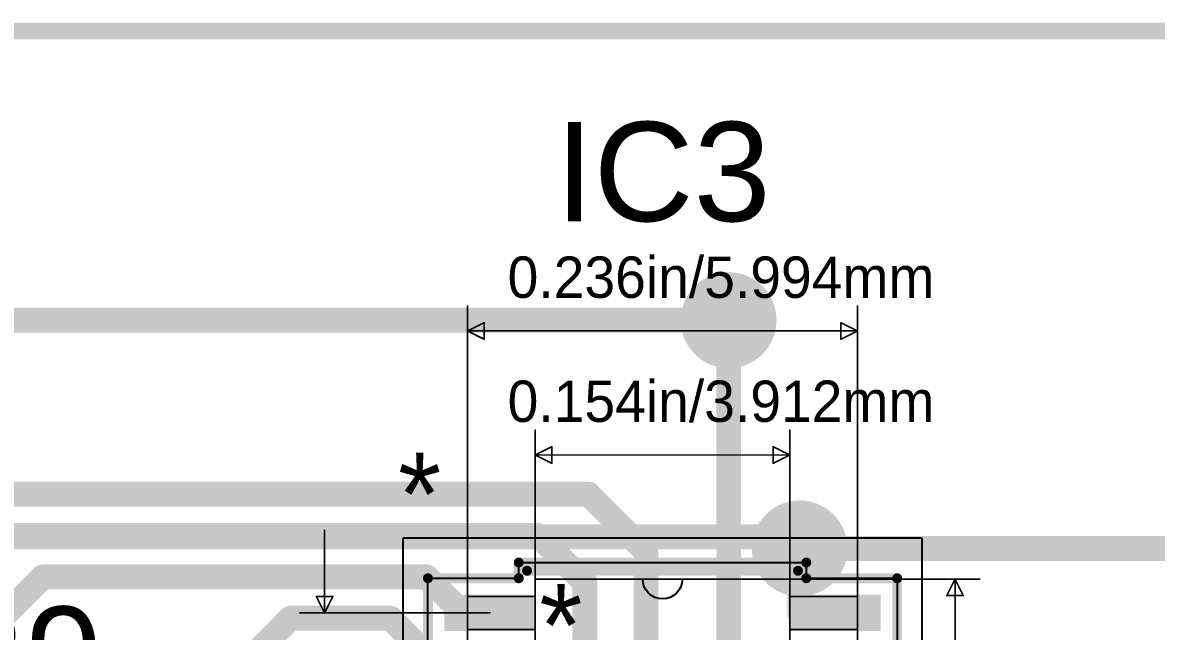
# Model space of a CAD drawing. Header units: millimetres. Extents: x 2.52 to 5.37, y 1.66 to 4.63.
# Drawn here: x 3.718 to 4.404, y 4.257 to 4.625 of the extents above; entities that cross this region are included whole.
import ezdxf

# ---------------------------------------------------------------- set-up
doc = ezdxf.new("R2010")
doc.units = ezdxf.units.MM
doc.header["$MEASUREMENT"] = 0
for name, color, linetype in [('BottomLayer', 5, 'Continuous'), ('BottomSolder', 6, 'Continuous'), ('Mechanical13', 56, 'Continuous'), ('Mechanical15', 56, 'Continuous'), ('Mechanical4', 56, 'Continuous'), ('Mechanical5', 56, 'Continuous'), ('Mechanical7', 56, 'Continuous'), ('TopLayer', 1, 'Continuous'), ('TopOverlay', 2, 'Continuous'), ('TopPaste', 8, 'Continuous'), ('TopSolder', 216, 'Continuous'), ('ViaHoleLayer', 16, 'Continuous')]:
    doc.layers.add(name, color=color, linetype=linetype)
doc.styles.add('Arial', font='arial.ttf', dxfattribs={"height": 0.2})

# ---------------------------------------------------------------- blocks, each defined once
blk = doc.blocks.new('SOIC14_SL_MCH_47')
at = {"layer": 'TopLayer'}
for points in [[(-0.132, 0.161), (-0.077, 0.161), (-0.077, 0.139), (-0.132, 0.139)], [(0.077, 0.161), (0.132, 0.161), (0.132, 0.139), (0.077, 0.139)]]:
    blk.add_hatch(color=1, dxfattribs=at).paths.add_polyline_path(points)
at = {"layer": 'TopPaste'}
for points in [[(-0.132, 0.161), (-0.077, 0.161), (-0.077, 0.139), (-0.132, 0.139)], [(0.077, 0.161), (0.132, 0.161), (0.132, 0.139), (0.077, 0.139)]]:
    blk.add_hatch(color=8, dxfattribs=at).paths.add_polyline_path(points)
at = {"layer": 'TopSolder'}
for points in [[(-0.132, 0.161), (-0.077, 0.161), (-0.077, 0.139), (-0.132, 0.139)], [(0.077, 0.161), (0.132, 0.161), (0.132, 0.139), (0.077, 0.139)]]:
    blk.add_hatch(color=216, dxfattribs=at).paths.add_polyline_path(points)
at = {"layer": 'Mechanical13', "const_width": 0.001}
for points in [[(-0.077, -0.1705), (-0.077, 0.1705)], [(-0.077, 0.1705), (0.077, 0.1705)], [(0.077, -0.1705), (0.077, 0.1705)], [(-0.118, 0.14), (-0.118, 0.16)], [(-0.118, 0.16), (-0.077, 0.16)], [(-0.077, 0.14), (-0.077, 0.16)], [(0.077, 0.16), (0.118, 0.16)], [(0.077, 0.14), (0.077, 0.16)], [(0.118, 0.14), (0.118, 0.16)], [(-0.118, 0.14), (-0.077, 0.14)], [(0.077, 0.14), (0.118, 0.14)]]:
    blk.add_lwpolyline(points, dxfattribs=at)
at = {"layer": 'Mechanical13', "const_width": 0.0005}
for points in [[(-0.07725, 0.1705, 1), (-0.07675, 0.1705, 1)], [(-0.07725, 0.1705, 1), (-0.07675, 0.1705, 1)], [(0.07675, 0.1705, 1), (0.07725, 0.1705, 1)], [(0.07675, 0.1705, 1), (0.07725, 0.1705, 1)], [(-0.11825, 0.16, 1), (-0.11775, 0.16, 1)], [(-0.11825, 0.16, 1), (-0.11775, 0.16, 1)], [(-0.07725, 0.16, 1), (-0.07675, 0.16, 1)], [(-0.07725, 0.16, 1), (-0.07675, 0.16, 1)], [(0.07675, 0.16, 1), (0.07725, 0.16, 1)], [(0.07675, 0.16, 1), (0.07725, 0.16, 1)], [(0.11775, 0.16, 1), (0.11825, 0.16, 1)], [(0.11775, 0.16, 1), (0.11825, 0.16, 1)], [(-0.11825, 0.14, 1), (-0.11775, 0.14, 1)], [(-0.11825, 0.14, 1), (-0.11775, 0.14, 1)], [(-0.07725, 0.14, 1), (-0.07675, 0.14, 1)], [(-0.07725, 0.14, 1), (-0.07675, 0.14, 1)], [(0.07675, 0.14, 1), (0.07725, 0.14, 1)], [(0.07675, 0.14, 1), (0.07725, 0.14, 1)], [(0.11775, 0.14, 1), (0.11825, 0.14, 1)], [(0.11775, 0.14, 1), (0.11825, 0.14, 1)]]:
    blk.add_lwpolyline(points, format="xyb", close=True, dxfattribs=at)
at = {"layer": 'Mechanical13'}
blk.add_lwpolyline([(0.012, 0.1705, -1), (-0.012, 0.1705)], format="xyb", dxfattribs=at)
for points in [[(-0.012, 0.1705, 1), (-0.012, 0.1705, 1)], [(0.012, 0.1705, 1), (0.012, 0.1705, 1)]]:
    blk.add_lwpolyline(points, format="xyb", close=True, dxfattribs=at)
at = {"layer": 'Mechanical15'}
for p, q in [((-0.087, 0.171), (-0.087, 0.1805)), ((-0.087, 0.1805), (0.087, 0.1805)), ((0.087, 0.1805), (0.087, 0.171)), ((-0.142, -0.171), (-0.142, 0.171)), ((-0.142, 0.171), (-0.087, 0.171)), ((0.087, 0.171), (0.142, 0.171)), ((0.142, 0.171), (0.142, -0.171))]:
    blk.add_line(p, q, dxfattribs=at)
at = {"layer": 'Mechanical15', "const_width": 0.006}
for points in [[(-0.087, 0.1805), (0.087, 0.1805)], [(-0.087, 0.171), (-0.087, 0.1805)], [(0.087, 0.171), (0.087, 0.1805)], [(-0.142, 0.171), (-0.087, 0.171)], [(-0.142, -0.171), (-0.142, 0.171)], [(0.087, 0.171), (0.142, 0.171)], [(0.142, -0.171), (0.142, 0.171)]]:
    blk.add_lwpolyline(points, dxfattribs=at)
at = {"layer": 'Mechanical15', "const_width": 0.003}
for points in [[(-0.0885, 0.1805, 1), (-0.0855, 0.1805, 1)], [(-0.0885, 0.1805, 1), (-0.0855, 0.1805, 1)], [(0.0855, 0.1805, 1), (0.0885, 0.1805, 1)], [(0.0855, 0.1805, 1), (0.0885, 0.1805, 1)], [(-0.1435, 0.171, 1), (-0.1405, 0.171, 1)], [(-0.1435, 0.171, 1), (-0.1405, 0.171, 1)], [(-0.0885, 0.171, 1), (-0.0855, 0.171, 1)], [(-0.0885, 0.171, 1), (-0.0855, 0.171, 1)], [(0.0855, 0.171, 1), (0.0885, 0.171, 1)], [(0.0855, 0.171, 1), (0.0885, 0.171, 1)], [(0.1405, 0.171, 1), (0.1435, 0.171, 1)], [(0.1405, 0.171, 1), (0.1435, 0.171, 1)]]:
    blk.add_lwpolyline(points, format="xyb", close=True, dxfattribs=at)
at = {"layer": 'Mechanical5'}
for p, q in [((-0.157, -0.1955), (-0.157, 0.1955)), ((-0.157, 0.1955), (0.157, 0.1955)), ((0.157, 0.1955), (0.157, -0.1955))]:
    blk.add_line(p, q, dxfattribs=at)
at = {"layer": 'Mechanical7', "const_width": 0.001}
for points in [[(-0.118, 0), (-0.118, 0.3355)], [(0.118, 0), (0.118, 0.3355)], [(-0.118, 0.3205), (-0.108, 0.3255)], [(-0.108, 0.3155), (-0.108, 0.3255)], [(0.108, 0.3155), (0.108, 0.3255)], [(0.108, 0.3255), (0.118, 0.3205)], [(-0.118, 0.3205), (-0.108, 0.3155)], [(-0.118, 0.3205), (0.118, 0.3205)], [(0.108, 0.3155), (0.118, 0.3205)], [(-0.077, 0), (-0.077, 0.2605)], [(0.077, 0), (0.077, 0.2605)], [(-0.077, 0.2455), (-0.067, 0.2505)], [(-0.067, 0.2405), (-0.067, 0.2505)], [(0.067, 0.2405), (0.067, 0.2505)], [(0.067, 0.2505), (0.077, 0.2455)], [(-0.077, 0.2455), (-0.067, 0.2405)], [(-0.077, 0.2455), (0.077, 0.2455)], [(0.067, 0.2405), (0.077, 0.2455)], [(-0.2045, 0.15), (-0.2045, 0.2)], [(0, 0.1705), (0.192, 0.1705)], [(0.172, 0.1605), (0.177, 0.1705)], [(0.177, 0.1705), (0.182, 0.1605)], [(0.177, -0.1705), (0.177, 0.1705)], [(-0.2095, 0.16), (-0.1995, 0.16)], [(-0.2095, 0.16), (-0.2045, 0.15)], [(-0.2045, 0.15), (-0.1995, 0.16)], [(0.172, 0.1605), (0.182, 0.1605)], [(-0.2195, 0.15), (-0.1045, 0.15)]]:
    blk.add_lwpolyline(points, dxfattribs=at)
at = {"layer": 'Mechanical7', "const_width": 0.0005}
for points in [[(-0.11825, 0.3355, 1), (-0.11775, 0.3355, 1)], [(0.11775, 0.3355, 1), (0.11825, 0.3355, 1)], [(-0.10825, 0.3255, 1), (-0.10775, 0.3255, 1)], [(-0.10825, 0.3255, 1), (-0.10775, 0.3255, 1)], [(0.10775, 0.3255, 1), (0.10825, 0.3255, 1)], [(0.10775, 0.3255, 1), (0.10825, 0.3255, 1)], [(-0.11825, 0.3205, 1), (-0.11775, 0.3205, 1)], [(-0.11825, 0.3205, 1), (-0.11775, 0.3205, 1)], [(-0.11825, 0.3205, 1), (-0.11775, 0.3205, 1)], [(-0.10825, 0.3155, 1), (-0.10775, 0.3155, 1)], [(-0.10825, 0.3155, 1), (-0.10775, 0.3155, 1)], [(0.10775, 0.3155, 1), (0.10825, 0.3155, 1)], [(0.10775, 0.3155, 1), (0.10825, 0.3155, 1)], [(0.11775, 0.3205, 1), (0.11825, 0.3205, 1)], [(0.11775, 0.3205, 1), (0.11825, 0.3205, 1)], [(0.11775, 0.3205, 1), (0.11825, 0.3205, 1)], [(-0.07725, 0.2605, 1), (-0.07675, 0.2605, 1)], [(0.07675, 0.2605, 1), (0.07725, 0.2605, 1)], [(-0.06725, 0.2505, 1), (-0.06675, 0.2505, 1)], [(-0.06725, 0.2505, 1), (-0.06675, 0.2505, 1)], [(0.06675, 0.2505, 1), (0.06725, 0.2505, 1)], [(0.06675, 0.2505, 1), (0.06725, 0.2505, 1)], [(-0.07725, 0.2455, 1), (-0.07675, 0.2455, 1)], [(-0.07725, 0.2455, 1), (-0.07675, 0.2455, 1)], [(-0.07725, 0.2455, 1), (-0.07675, 0.2455, 1)], [(-0.06725, 0.2405, 1), (-0.06675, 0.2405, 1)], [(-0.06725, 0.2405, 1), (-0.06675, 0.2405, 1)], [(0.06675, 0.2405, 1), (0.06725, 0.2405, 1)], [(0.06675, 0.2405, 1), (0.06725, 0.2405, 1)], [(0.07675, 0.2455, 1), (0.07725, 0.2455, 1)], [(0.07675, 0.2455, 1), (0.07725, 0.2455, 1)], [(0.07675, 0.2455, 1), (0.07725, 0.2455, 1)], [(-0.20475, 0.2, 1), (-0.20425, 0.2, 1)], [(-0.00025, 0.1705, 1), (0.00025, 0.1705, 1)], [(0.17675, 0.1705, 1), (0.17725, 0.1705, 1)], [(0.17675, 0.1705, 1), (0.17725, 0.1705, 1)], [(0.17675, 0.1705, 1), (0.17725, 0.1705, 1)], [(0.19175, 0.1705, 1), (0.19225, 0.1705, 1)], [(-0.20975, 0.16, 1), (-0.20925, 0.16, 1)], [(-0.20975, 0.16, 1), (-0.20925, 0.16, 1)], [(-0.19975, 0.16, 1), (-0.19925, 0.16, 1)], [(-0.19975, 0.16, 1), (-0.19925, 0.16, 1)], [(0.17175, 0.1605, 1), (0.17225, 0.1605, 1)], [(0.17175, 0.1605, 1), (0.17225, 0.1605, 1)], [(0.18175, 0.1605, 1), (0.18225, 0.1605, 1)], [(0.18175, 0.1605, 1), (0.18225, 0.1605, 1)], [(-0.21975, 0.15, 1), (-0.21925, 0.15, 1)], [(-0.20475, 0.15, 1), (-0.20425, 0.15, 1)], [(-0.20475, 0.15, 1), (-0.20425, 0.15, 1)], [(-0.20475, 0.15, 1), (-0.20425, 0.15, 1)], [(-0.10475, 0.15, 1), (-0.10425, 0.15, 1)]]:
    blk.add_lwpolyline(points, format="xyb", close=True, dxfattribs=at)
at = {"layer": 'TopOverlay', "const_width": 0.006}
blk.add_lwpolyline([(-0.082, 0.1755), (0.082, 0.1755)], dxfattribs=at)
at = {"layer": 'TopOverlay', "const_width": 0.003}
for points in [[(-0.0835, 0.1755, 1), (-0.0805, 0.1755, 1)], [(0.0805, 0.1755, 1), (0.0835, 0.1755, 1)]]:
    blk.add_lwpolyline(points, format="xyb", close=True, dxfattribs=at)
at = {"layer": 'Mechanical13'}
blk.add_text('*', height=0.05, dxfattribs=at).set_placement((-0.0745, 0.1175))
at = {"layer": 'Mechanical7'}
for s, p in [('0.236in/5.994mm', (-0.09375, 0.3405)), ('0.154in/3.912mm', (-0.09375, 0.2655))]:
    blk.add_text(s, height=0.025, dxfattribs=at).set_placement(p)
at = {"layer": 'TopOverlay'}
blk.add_text('*', height=0.05, dxfattribs=at).set_placement((-0.16, 0.19685))

msp = doc.modelspace()

# ---------------------------------------------------------------- hatches: boundary and pattern name
at = {"layer": 'BottomLayer'}
h = msp.add_hatch(color=5, dxfattribs=at)
edge = h.paths.add_edge_path()
edge.add_arc((4.145, 4.44515), 0.025, 0, 360)
h = msp.add_hatch(color=5, dxfattribs=at)
edge = h.paths.add_edge_path()
edge.add_arc((4.188, 4.30715), 0.025, 0, 360)
at = {"layer": 'BottomSolder'}
h = msp.add_hatch(color=6, dxfattribs=at)
edge = h.paths.add_edge_path()
edge.add_arc((4.145, 4.44515), 0.029, 0, 360)
h = msp.add_hatch(color=6, dxfattribs=at)
edge = h.paths.add_edge_path()
edge.add_arc((4.188, 4.30715), 0.029, 0, 360)
at = {"layer": 'TopLayer'}
h = msp.add_hatch(color=1, dxfattribs=at)
edge = h.paths.add_edge_path()
edge.add_arc((4.145, 4.44515), 0.025, 0, 360)
h = msp.add_hatch(color=1, dxfattribs=at)
edge = h.paths.add_edge_path()
edge.add_arc((4.188, 4.30715), 0.025, 0, 360)
at = {"layer": 'TopSolder'}
h = msp.add_hatch(color=216, dxfattribs=at)
edge = h.paths.add_edge_path()
edge.add_arc((4.145, 4.44515), 0.029, 0, 360)
h = msp.add_hatch(color=216, dxfattribs=at)
edge = h.paths.add_edge_path()
edge.add_arc((4.188, 4.30715), 0.029, 0, 360)
at = {"layer": 'ViaHoleLayer'}
h = msp.add_hatch(color=16, dxfattribs=at)
edge = h.paths.add_edge_path()
edge.add_arc((4.145, 4.44515), 0.014, 0, 360)
h = msp.add_hatch(color=16, dxfattribs=at)
edge = h.paths.add_edge_path()
edge.add_arc((4.188, 4.30715), 0.014, 0, 360)

# ---------------------------------------------------------------- linework, layer by layer
at = {"layer": 'BottomLayer', "const_width": 0.015}
for points in [[(3.42979, 4.44515), (4.145, 4.44515)], [(3.33415, 4.31415), (4.188, 4.31415)], [(4.188, 4.30715), (4.72067, 4.30715)]]:
    msp.add_lwpolyline(points, dxfattribs=at)
at = {"layer": 'BottomLayer', "const_width": 0.0075}
for points in [[(4.14125, 4.44515, 1), (4.14875, 4.44515, 1)], [(4.18425, 4.31415, 1), (4.19175, 4.31415, 1)], [(4.18425, 4.30715, 1), (4.19175, 4.30715, 1)]]:
    msp.add_lwpolyline(points, format="xyb", close=True, dxfattribs=at)
at = {"layer": 'Mechanical4', "const_width": 0.01}
msp.add_lwpolyline([(2.52, 4.62), (5.36, 4.62)], dxfattribs=at)
at = {"layer": 'TopLayer', "const_width": 0.015}
for points in [[(4.145, 4.24315), (4.145, 4.44515)], [(3.25185, 4.34), (4.06015, 4.34)], [(4.06015, 4.34), (4.095, 4.30515)], [(3.38285, 4.315), (4.02965, 4.315)], [(4.02965, 4.315), (4.058, 4.28665)], [(4.095, 4.21815), (4.095, 4.30515)], [(4.188, 4.26815), (4.188, 4.30715)], [(3.6125, 4.1725), (3.73, 4.29)], [(3.73, 4.29), (3.96215, 4.29)], [(3.96215, 4.29), (3.9805, 4.27165)], [(4.058, 4.18415), (4.058, 4.28665)], [(3.9805, 4.27165), (3.997, 4.27165)], [(3.997, 4.27165), (4.0005, 4.26815)], [(4.188, 4.26815), (4.2095, 4.26815)], [(3.80811, 4.19315), (3.87996, 4.265)], [(3.87996, 4.265), (3.9404, 4.265)], [(3.9404, 4.265), (3.96575, 4.23965)]]:
    msp.add_lwpolyline(points, dxfattribs=at)
at = {"layer": 'TopLayer', "const_width": 0.0075}
for points in [[(4.14125, 4.44515, 1), (4.14875, 4.44515, 1)], [(4.0564, 4.34, 1), (4.0639, 4.34, 1)], [(4.0564, 4.34, 1), (4.0639, 4.34, 1)], [(4.0259, 4.315, 1), (4.0334, 4.315, 1)], [(4.0259, 4.315, 1), (4.0334, 4.315, 1)], [(4.09125, 4.30515, 1), (4.09875, 4.30515, 1)], [(4.09125, 4.30515, 1), (4.09875, 4.30515, 1)], [(4.18425, 4.30715, 1), (4.19175, 4.30715, 1)], [(3.72625, 4.29, 1), (3.73375, 4.29, 1)], [(3.72625, 4.29, 1), (3.73375, 4.29, 1)], [(3.9584, 4.29, 1), (3.9659, 4.29, 1)], [(3.9584, 4.29, 1), (3.9659, 4.29, 1)], [(4.05425, 4.28665, 1), (4.06175, 4.28665, 1)], [(4.05425, 4.28665, 1), (4.06175, 4.28665, 1)], [(3.97675, 4.27165, 1), (3.98425, 4.27165, 1)], [(3.97675, 4.27165, 1), (3.98425, 4.27165, 1)], [(3.99325, 4.27165, 1), (4.00075, 4.27165, 1)], [(3.99325, 4.27165, 1), (4.00075, 4.27165, 1)], [(3.99675, 4.26815, 1), (4.00425, 4.26815, 1)], [(4.18425, 4.26815, 1), (4.19175, 4.26815, 1)], [(4.18425, 4.26815, 1), (4.19175, 4.26815, 1)], [(4.20575, 4.26815, 1), (4.21325, 4.26815, 1)], [(3.87621, 4.265, 1), (3.88371, 4.265, 1)], [(3.87621, 4.265, 1), (3.88371, 4.265, 1)], [(3.93665, 4.265, 1), (3.94415, 4.265, 1)], [(3.93665, 4.265, 1), (3.94415, 4.265, 1)]]:
    msp.add_lwpolyline(points, format="xyb", close=True, dxfattribs=at)

# ---------------------------------------------------------------- block references
msp.add_blockref('SOIC14_SL_MCH_47', (4.105, 4.11815))

# ---------------------------------------------------------------- texts
at = {"layer": 'TopOverlay', "style": 'Arial'}
for s, p in [('IC3', (4.04002, 4.50501)), ('R9', (3.659, 4.212))]:
    msp.add_text(s, height=0.06, dxfattribs=at).set_placement(p)

doc.saveas('drawing.dxf')
